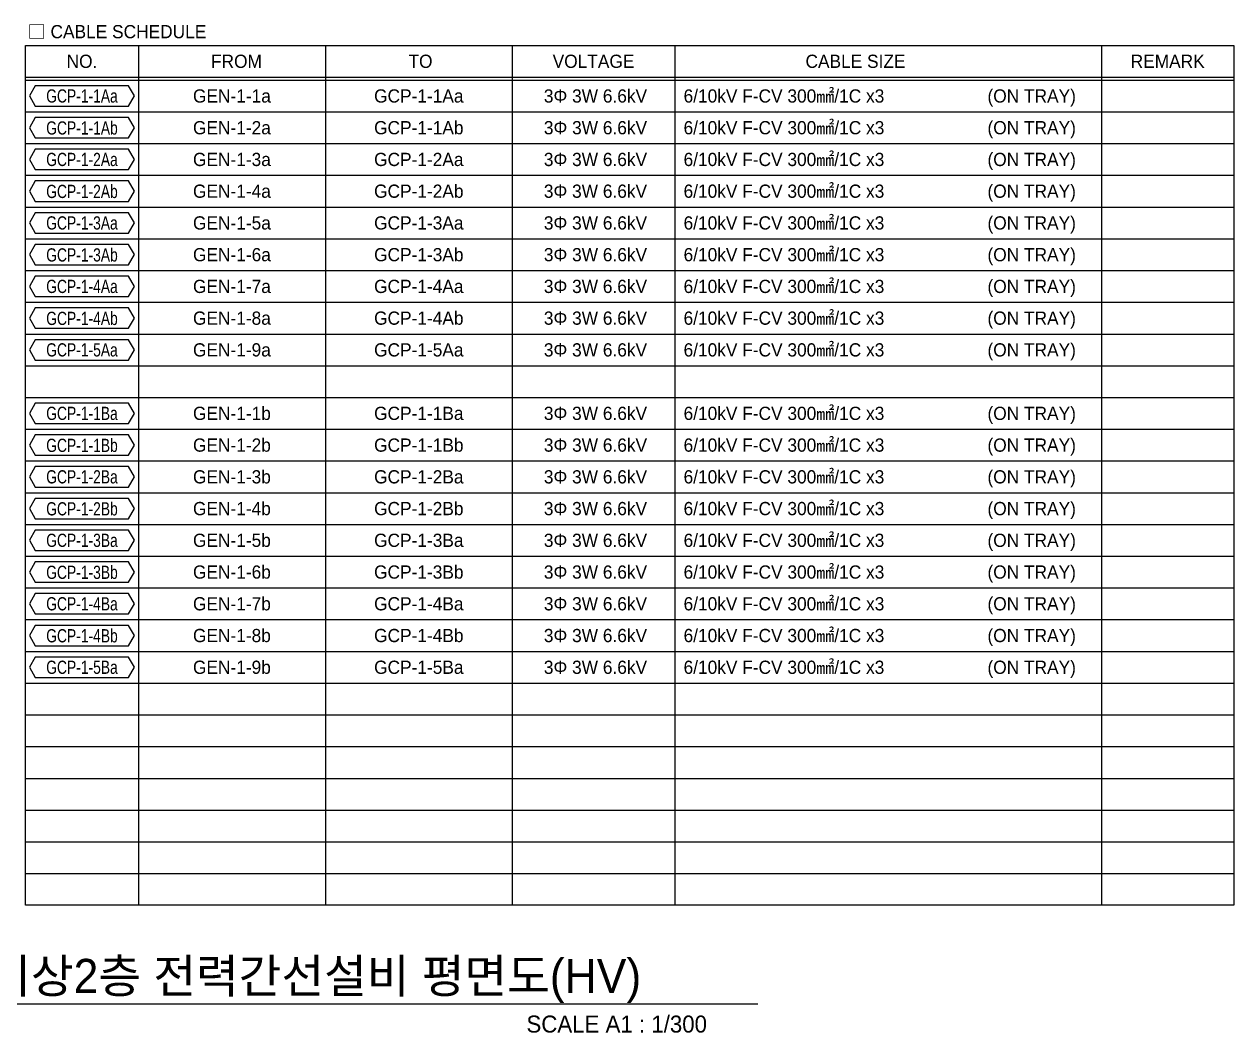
# Model space of a CAD drawing. Header units: millimetres. Extents: x 14100 to 374841, y -351975 to 881100.
# Drawn here: x 96798 to 160821, y -168613 to -115224 of the extents above; entities that cross this region are included whole.
import ezdxf
from ezdxf.enums import TextEntityAlignment as Align

# ---------------------------------------------------------------- set-up
doc = ezdxf.new("R2010")
doc.units = ezdxf.units.MM
doc.header["$LTSCALE"] = 150
for name, color, linetype in [('-----26 Electrical Cable Tray_HV_발전기 B', 103, 'Continuous'), ('-----29 Cable Schedule', 1, 'Continuous'), ('-----29 Indicator', 1, 'Continuous'), ('-----29 주기', 1, 'Continuous'), ('-----30 Text', 2, 'Continuous'), ('-----41 Drawing Title', 2, 'Continuous')]:
    doc.layers.add(name, color=color, linetype=linetype)
doc.styles.add('ELEC', font='')
doc.styles.get('ELEC').set_extended_font_data('Dotum')

msp = doc.modelspace()

# ---------------------------------------------------------------- linework, layer by layer
at = {"layer": '-----41 Drawing Title', "color": 7}
msp.add_line((135621.8580177246, -167100.0000000001), (92978.14198226822, -167100.0000000001), dxfattribs=at)

# ---------------------------------------------------------------- texts
at = {"layer": '-----29 Indicator', "color": 2, "linetype": 'Continuous', "style": 'ELEC'}
msp.add_text('□ CABLE SCHEDULE', height=700, dxfattribs=at).set_placement((96982.41065886093, -115619.1007043716, 1.210538585697187e-09), align=Align.MIDDLE_LEFT)
at = {"layer": '-----41 Drawing Title', "color": 2, "style": 'ELEC'}
msp.add_text('지상2층 전력간선설비 평면도(HV)', height=1800, dxfattribs=at).set_placement((94895.29520948199, -166500.0000000001))
at = {"layer": '-----41 Drawing Title', "style": 'ELEC'}
msp.add_text('SCALE A1 : 1/300', height=900, dxfattribs=at).set_placement((132937.2251124276, -168600.0000000001), align=Align.RIGHT)

# ---------------------------------------------------------------- wipeouts: each hides what was drawn before it
at = {"color": 3}
msp.add_wipeout([(96866.88314560585, -116347.84666842793), (160820.62862378635, -116347.84667132635), (160820.62862158794, -161863.40223267194), (96866.88314340747, -161863.40222977355)], dxfattribs=at).translate(0, 0, 1.208179036223059e-09).dxf.layer = '-----26 Electrical Cable Tray_HV_발전기 B'

# ---------------------------------------------------------------- next in the draw order: linework, layer by layer
at = {"layer": '-----29 Cable Schedule'}
for p, q in [((102846.7104260574, -116347.8466713002, 1.210538585697187e-09), (102846.7104272674, -118183.4022229854, 1.210538585697187e-09)), ((112738.1881604563, -116347.8466713002, 1.210538585697187e-09), (112738.1881616676, -118183.4022177138, 1.210538585697187e-09)), ((122629.6658949385, -116347.8466763207, 1.210538585697187e-09), (122629.6658961481, -118183.4022078882, 1.210538585697187e-09)), ((131241.070040227, -116347.8466763207, 1.210538585697187e-09), (131241.070041437, -118183.4022078882, 1.210538585697187e-09)), ((153820.6286237616, -116347.8466762125, 1.215257684645443e-09), (153820.6286249715, -118183.4021962733, 1.215257684645443e-09))]:
    msp.add_line(p, q, dxfattribs=at)
at = {"layer": '-----29 Cable Schedule', "color": 3}
for p, q in [((96866.8831455959, -118027.846668428, 1.210538585697187e-09), (160820.6286285393, -118027.8466760114, 1.215257684645443e-09)), ((96866.8831455959, -118183.402225226, 1.210538585697187e-09), (160820.6286240332, -118183.4022328091, 1.215257684645443e-09))]:
    msp.add_line(p, q, dxfattribs=at)
at = {"layer": '-----29 Cable Schedule', "color": 1}
for p, q in [((102846.7104260574, -118183.4022280985, 1.210538585697187e-09), (102846.7104312773, -161863.4022205385, 1.589373962992035e-09)), ((112738.1881604563, -118183.4022280985, 1.210538585697187e-09), (112738.1881656761, -161863.4022213384, 1.589373962992035e-09)), ((122629.6658949385, -118183.4022280985, 1.210538585697187e-09), (122629.6659001588, -161863.4022221381, 1.589373962992035e-09)), ((131241.070040227, -118183.4022331185, 1.210538585697187e-09), (131241.0700454473, -161863.4022228342, 1.589373962992035e-09)), ((153820.6286249715, -118183.4021962733, 1.215257684645443e-09), (153820.6286301918, -161863.4022243217, 1.594093061940291e-09)), ((96866.8831453229, -119863.4022280985, 1.205819486748931e-09), (160820.6286237607, -119863.4022328091, 1.210538585697187e-09)), ((96866.8831453229, -121543.4022280985, 1.205819486748931e-09), (160820.6286237607, -121543.4022328091, 1.210538585697187e-09)), ((96866.8831453229, -123223.4022280985, 1.205819486748931e-09), (160820.6286237607, -123223.4022328091, 1.210538585697187e-09)), ((96866.8831453229, -124903.4022280985, 1.205819486748931e-09), (160820.6286237607, -124903.4022328091, 1.210538585697187e-09)), ((96866.8831453229, -126583.4022280985, 1.205819486748931e-09), (160820.6286237607, -126583.4022328091, 1.210538585697187e-09)), ((96866.8831453229, -128263.4022280985, 1.205819486748931e-09), (160820.6286237607, -128263.4022328091, 1.210538585697187e-09)), ((96866.8831453229, -129943.4022280985, 1.205819486748931e-09), (160820.6286237607, -129943.4022328091, 1.210538585697187e-09)), ((96866.8831453229, -131623.4022280985, 1.205819486748931e-09), (160820.6286237607, -131623.4022328091, 1.210538585697187e-09)), ((96866.8831453229, -133303.4022280985, 1.205819486748931e-09), (160820.6286237607, -133303.4022328091, 1.210538585697187e-09)), ((96866.88314518688, -134983.4022280985, 1.205819486748931e-09), (160820.6286236251, -134983.4022328091, 1.210538585697187e-09)), ((96866.88314505131, -136663.4022280981, 1.205819486748931e-09), (160820.6286234891, -136663.4022328091, 1.210538585697187e-09)), ((96866.8831453229, -138343.4022280985, 1.205819486748931e-09), (160820.6286237607, -138343.4022328091, 1.210538585697187e-09)), ((96866.8831453229, -140023.4022280985, 1.205819486748931e-09), (160820.6286237607, -140023.4022328091, 1.210538585697187e-09)), ((96866.8831453229, -141703.4022280985, 1.205819486748931e-09), (160820.6286237607, -141703.4022328091, 1.210538585697187e-09)), ((96866.88314518688, -143383.4022280985, 1.205819486748931e-09), (160820.6286236251, -143383.4022328091, 1.210538585697187e-09)), ((96866.88314518688, -145063.4022280985, 1.205819486748931e-09), (160820.6286236251, -145063.4022328091, 1.210538585697187e-09)), ((96866.88314518688, -146743.4022280985, 1.205819486748931e-09), (160820.6286236251, -146743.4022328091, 1.210538585697187e-09)), ((96866.88314518688, -148423.4022280985, 1.205819486748931e-09), (160820.6286236251, -148423.4022328091, 1.210538585697187e-09)), ((96866.88314518688, -150103.4022280985, 1.205819486748931e-09), (160820.6286236251, -150103.4022328091, 1.210538585697187e-09)), ((96866.88314518688, -151783.4022280985, 1.205819486748931e-09), (160820.6286236251, -151783.4022328091, 1.210538585697187e-09)), ((96866.88314854278, -153463.4022280985, 1.203459937274803e-09), (160820.628626981, -153463.4022328091, 1.208179036223059e-09)), ((96866.88314854278, -155143.4022280985, 1.203459937274803e-09), (160820.628626981, -155143.4022328091, 1.208179036223059e-09)), ((96866.88314854278, -156823.4022280985, 1.203459937274803e-09), (160820.628626981, -156823.4022328091, 1.208179036223059e-09)), ((96866.88314854278, -158503.4022280985, 1.203459937274803e-09), (160820.628626981, -158503.4022328091, 1.208179036223059e-09)), ((96866.88314854278, -160183.4022280985, 1.203459937274803e-09), (160820.628626981, -160183.4022328091, 1.208179036223059e-09))]:
    msp.add_line(p, q, dxfattribs=at)
at = {"layer": '-----29 Cable Schedule', "color": 3, "elevation": 1.208179036223059e-09}
msp.add_lwpolyline([(96866.88314560585, -116347.8466684279), (160820.6286237863, -116347.8466713264), (160820.6286215879, -161863.4022326719), (96866.88314340747, -161863.4022297735)], close=True, dxfattribs=at)
at = {"layer": '-----29 주기', "elevation": 1.208179036223059e-09}
for points in [[(97387.37330249074, -118484.4023030482), (97076.18150742847, -119023.4023030514), (97387.37330249551, -119562.402303058), (102326.2202768279, -119562.402303058), (102637.4120719117, -119023.4023030514), (102326.2202768233, -118484.4023030482)], [(97387.37330249074, -120164.4023030482), (97076.18150742847, -120703.4023030514), (97387.37330249551, -121242.402303058), (102326.2202768279, -121242.402303058), (102637.4120719117, -120703.4023030514), (102326.2202768233, -120164.4023030482)], [(97387.37330249074, -121844.4023030482), (97076.18150742847, -122383.4023030514), (97387.37330249551, -122922.402303058), (102326.2202768279, -122922.402303058), (102637.4120719117, -122383.4023030514), (102326.2202768233, -121844.4023030482)], [(97387.37330249074, -123524.4023030482), (97076.18150742847, -124063.4023030514), (97387.37330249551, -124602.402303058), (102326.2202768279, -124602.402303058), (102637.4120719117, -124063.4023030514), (102326.2202768233, -123524.4023030482)], [(97387.37330224324, -125204.4023030482), (97076.18150718097, -125743.4023030514), (97387.37330224778, -126282.402303058), (102326.2202765806, -126282.402303058), (102637.4120716642, -125743.4023030514), (102326.2202765758, -125204.4023030482)], [(97387.37330224324, -126884.4023030482), (97076.18150718097, -127423.4023030514), (97387.37330224778, -127962.402303058), (102326.2202765806, -127962.402303058), (102637.4120716642, -127423.4023030514), (102326.2202765758, -126884.4023030482)], [(97387.37330225954, -128564.4023030482), (97076.18150719727, -129103.4023030514), (97387.37330226431, -129642.402303058), (102326.2202765967, -129642.402303058), (102637.4120716805, -129103.4023030514), (102326.2202765921, -128564.4023030482)], [(97387.37330225954, -130244.4023030482), (97076.18150719727, -130783.4023030514), (97387.37330226431, -131322.402303058), (102326.2202765967, -131322.402303058), (102637.4120716805, -130783.4023030514), (102326.2202765921, -130244.4023030482)], [(97387.37330201181, -131924.4023030482), (97076.18150694954, -132463.4023030514), (97387.37330201676, -133002.402303058), (102326.2202763494, -133002.402303058), (102637.412071433, -132463.4023030514), (102326.2202763446, -131924.4023030482)], [(97387.37330125319, -135284.4023030482), (97076.18150619091, -135823.4023030514), (97387.37330125796, -136362.402303058), (102326.2202755905, -136362.402303058), (102637.4120706741, -135823.4023030514), (102326.2202755858, -135284.4023030482)], [(97387.37330125319, -136964.4023030482), (97076.18150619091, -137503.4023030514), (97387.37330125796, -138042.402303058), (102326.2202755905, -138042.402303058), (102637.4120706741, -137503.4023030514), (102326.2202755858, -136964.4023030482)], [(97387.37330125319, -138644.4023030482), (97076.18150619091, -139183.4023030514), (97387.37330125796, -139722.402303058), (102326.2202755905, -139722.402303058), (102637.4120706741, -139183.4023030514), (102326.2202755858, -138644.4023030482)], [(97387.37330125319, -140324.4023030482), (97076.18150619091, -140863.4023030514), (97387.37330125796, -141402.402303058), (102326.2202755905, -141402.402303058), (102637.4120706741, -140863.4023030514), (102326.2202755858, -140324.4023030482)], [(97387.37330100586, -142004.4023030482), (97076.18150594359, -142543.4023030514), (97387.3733010104, -143082.402303058), (102326.220275343, -143082.402303058), (102637.4120704268, -142543.4023030514), (102326.2202753384, -142004.4023030482)], [(97387.37330100586, -143684.4023030482), (97076.18150594359, -144223.4023030514), (97387.3733010104, -144762.402303058), (102326.220275343, -144762.402303058), (102637.4120704268, -144223.4023030514), (102326.2202753384, -143684.4023030482)], [(97387.37330102193, -145364.4023030482), (97076.18150595966, -145903.4023030514), (97387.37330102694, -146442.402303058), (102326.2202753593, -146442.402303058), (102637.4120704431, -145903.4023030514), (102326.2202753547, -145364.4023030482)], [(97387.37330102193, -147044.4023030482), (97076.18150595966, -147583.4023030514), (97387.37330102694, -148122.402303058), (102326.2202753593, -148122.402303058), (102637.4120704431, -147583.4023030514), (102326.2202753547, -147044.4023030482)], [(97387.37330077443, -148724.4023030482), (97076.18150571216, -149263.4023030514), (97387.3733007792, -149802.402303058), (102326.220275112, -149802.402303058), (102637.4120701956, -149263.4023030514), (102326.2202751072, -148724.4023030482)]]:
    msp.add_lwpolyline(points, close=True, dxfattribs=at)

# ---------------------------------------------------------------- next in the draw order: texts
at = {"layer": '-----30 Text', "style": 'ELEC'}
msp.add_text('NO.', height=700.0000050563292, dxfattribs=at).set_placement((99856.79678610351, -117187.8466690324, 1.210538585697187e-09), align=Align.MIDDLE)
for s, height, p in [('FROM', 700.0000050563292, (108032.9853076587, -117187.8466717664, 1.210538585697187e-09)), ('TO', 700.0000050563292, (117772.5921185742, -117187.8466717664, 1.210538585697187e-09)), ('VOLTAGE', 700.0000050563292, (126932.3963802944, -117187.8466717664, 1.210538585697187e-09)), ('CABLE SIZE', 700.0000050563292, (140797.9412797451, -117187.8466717664, 1.210538585697187e-09)), ('REMARK', 700.0000050563292, (157320.6286243153, -117187.846671633, 1.215257684645443e-09)), ('GEN-1-1a', 700, (107792.4493013588, -119023.4022419151, 1.01941508231606e-09)), ('GCP-1-1Aa', 700, (117683.9270323761, -119023.4022435954, 1.210538585697193e-09)), ('3Φ 3W 6.6kV', 700, (127034.4052601328, -119023.4022443951, 1.210538585697193e-09)), ('GEN-1-2a', 700, (107792.4493013588, -120703.4022419151, 1.01941508231606e-09)), ('GCP-1-1Ab', 700, (117683.9270323761, -120703.4022435954, 1.210538585697193e-09)), ('3Φ 3W 6.6kV', 700, (127034.4052601328, -120703.4022443951, 1.210538585697193e-09)), ('GEN-1-3a', 700, (107792.4493013588, -122383.4022419151, 1.01941508231606e-09)), ('GCP-1-2Aa', 700, (117683.9270323761, -122383.4022435954, 1.210538585697193e-09)), ('3Φ 3W 6.6kV', 700, (127034.4052601328, -122383.4022443951, 1.210538585697193e-09)), ('GEN-1-4a', 700, (107792.4493013588, -124063.4022419151, 1.01941508231606e-09)), ('GCP-1-2Ab', 700, (117683.9270323761, -124063.4022435954, 1.210538585697193e-09)), ('3Φ 3W 6.6kV', 700, (127034.4052601328, -124063.4022443951, 1.210538585697193e-09)), ('GEN-1-5a', 700, (107792.4493011112, -125743.4022419151, 1.01941508231606e-09)), ('GCP-1-3Aa', 700, (117683.9270321286, -125743.4022435954, 1.210538585697193e-09)), ('3Φ 3W 6.6kV', 700, (127034.4052598855, -125743.4022443951, 1.210538585697193e-09)), ('GEN-1-6a', 700, (107792.4493011112, -127423.4022419151, 1.01941508231606e-09)), ('GCP-1-3Ab', 700, (117683.9270321286, -127423.4022435954, 1.210538585697193e-09)), ('3Φ 3W 6.6kV', 700, (127034.4052598855, -127423.4022443951, 1.210538585697193e-09)), ('GEN-1-7a', 700, (107792.4493011275, -129103.4022419151, 1.01941508231606e-09)), ('GCP-1-4Aa', 700, (117683.9270321449, -129103.4022435954, 1.210538585697193e-09)), ('3Φ 3W 6.6kV', 700, (127034.4052599016, -129103.4022443951, 1.210538585697193e-09)), ('GEN-1-8a', 700, (107792.4493011275, -130783.4022419151, 1.01941508231606e-09)), ('GCP-1-4Ab', 700, (117683.9270321449, -130783.4022435954, 1.210538585697193e-09)), ('3Φ 3W 6.6kV', 700, (127034.4052599016, -130783.4022443951, 1.210538585697193e-09)), ('GEN-1-9a', 700, (107792.44930088, -132463.4022419151, 1.01941508231606e-09)), ('GCP-1-5Aa', 700, (117683.9270318973, -132463.4022435954, 1.210538585697193e-09)), ('3Φ 3W 6.6kV', 700, (127034.4052596539, -132463.4022443951, 1.210538585697193e-09)), ('GEN-1-1b', 700, (107792.4493001212, -135823.4022419151, 1.01941508231606e-09)), ('GCP-1-1Ba', 700, (117683.9270311385, -135823.4022435954, 1.210538585697193e-09)), ('3Φ 3W 6.6kV', 700, (127034.4052588954, -135823.4022443951, 1.210538585697193e-09)), ('GEN-1-2b', 700, (107792.4493001212, -137503.4022419151, 1.01941508231606e-09)), ('GCP-1-1Bb', 700, (117683.9270311385, -137503.4022435954, 1.210538585697193e-09)), ('3Φ 3W 6.6kV', 700, (127034.4052588954, -137503.4022443951, 1.210538585697193e-09)), ('GEN-1-3b', 700, (107792.4493001212, -139183.4022419151, 1.01941508231606e-09)), ('GCP-1-2Ba', 700, (117683.9270311385, -139183.4022435954, 1.210538585697193e-09)), ('3Φ 3W 6.6kV', 700, (127034.4052588954, -139183.4022443951, 1.210538585697193e-09)), ('GEN-1-4b', 700, (107792.4493001212, -140863.4022419151, 1.01941508231606e-09)), ('GCP-1-2Bb', 700, (117683.9270311385, -140863.4022435954, 1.210538585697193e-09)), ('3Φ 3W 6.6kV', 700, (127034.4052588954, -140863.4022443951, 1.210538585697193e-09)), ('GEN-1-5b', 700, (107792.4492998739, -142543.4022419151, 1.01941508231606e-09)), ('GCP-1-3Ba', 700, (117683.9270308912, -142543.4022435954, 1.210538585697193e-09)), ('3Φ 3W 6.6kV', 700, (127034.4052586482, -142543.4022443951, 1.210538585697193e-09)), ('GEN-1-6b', 700, (107792.4492998739, -144223.4022419151, 1.01941508231606e-09)), ('GCP-1-3Bb', 700, (117683.9270308912, -144223.4022435954, 1.210538585697193e-09)), ('3Φ 3W 6.6kV', 700, (127034.4052586482, -144223.4022443951, 1.210538585697193e-09)), ('GEN-1-7b', 700, (107792.4492998902, -145903.4022419151, 1.01941508231606e-09)), ('GCP-1-4Ba', 700, (117683.9270309075, -145903.4022435954, 1.210538585697193e-09)), ('3Φ 3W 6.6kV', 700, (127034.4052586642, -145903.4022443951, 1.210538585697193e-09)), ('GEN-1-8b', 700, (107792.4492998902, -147583.4022419151, 1.01941508231606e-09)), ('GCP-1-4Bb', 700, (117683.9270309075, -147583.4022435954, 1.210538585697193e-09)), ('3Φ 3W 6.6kV', 700, (127034.4052586642, -147583.4022443951, 1.210538585697193e-09)), ('GEN-1-9b', 700, (107792.4492996426, -149263.4022419151, 1.01941508231606e-09)), ('GCP-1-5Ba', 700, (117683.92703066, -149263.4022435954, 1.210538585697193e-09)), ('3Φ 3W 6.6kV', 700, (127034.4052584165, -149263.4022443951, 1.210538585697193e-09))]:
    msp.add_text(s, height=height, dxfattribs=at).set_placement(p, align=Align.MIDDLE_CENTER)
at = {"layer": '-----30 Text', "linetype": 'Continuous', "style": 'ELEC', "width": 0.8}
for s, p in [('GCP-1-1Aa', (99856.79678965954, -119023.4023030529, 1.01941508231606e-09)), ('GCP-1-1Ab', (99856.79678965954, -120703.4023030529, 1.01941508231606e-09)), ('GCP-1-2Aa', (99856.79678965954, -122383.4023030529, 1.01941508231606e-09)), ('GCP-1-2Ab', (99856.79678965954, -124063.4023030529, 1.01941508231606e-09)), ('GCP-1-3Aa', (99856.7967894118, -125743.4023030529, 1.01941508231606e-09)), ('GCP-1-3Ab', (99856.7967894118, -127423.4023030529, 1.01941508231606e-09)), ('GCP-1-4Aa', (99856.7967894281, -129103.4023030529, 1.01941508231606e-09)), ('GCP-1-4Ab', (99856.7967894281, -130783.4023030529, 1.01941508231606e-09)), ('GCP-1-5Aa', (99856.7967891806, -132463.4023030529, 1.01941508231606e-09)), ('GCP-1-1Ba', (99856.79678842198, -135823.4023030529, 1.01941508231606e-09)), ('GCP-1-1Bb', (99856.79678842198, -137503.4023030529, 1.01941508231606e-09)), ('GCP-1-2Ba', (99856.79678842198, -139183.4023030529, 1.01941508231606e-09)), ('GCP-1-2Bb', (99856.79678842198, -140863.4023030529, 1.01941508231606e-09)), ('GCP-1-3Ba', (99856.79678817443, -142543.4023030529, 1.01941508231606e-09)), ('GCP-1-3Bb', (99856.79678817443, -144223.4023030529, 1.01941508231606e-09)), ('GCP-1-4Ba', (99856.79678819055, -145903.4023030529, 1.01941508231606e-09)), ('GCP-1-4Bb', (99856.79678819055, -147583.4023030529, 1.01941508231606e-09)), ('GCP-1-5Ba', (99856.79678794323, -149263.4023030529, 1.01941508231606e-09))]:
    msp.add_text(s, height=700, dxfattribs=at).set_placement(p, align=Align.MIDDLE)
at = {"layer": '-----30 Text', "style": 'ELEC'}
for p in [(131697.8350744764, -119023.4022510246, 1.210538585697193e-09), (131697.8350744764, -120703.4022510246, 1.210538585697193e-09), (131697.8350744764, -122383.4022510246, 1.210538585697193e-09), (131697.8350744764, -124063.4022510246, 1.210538585697193e-09), (131697.8350742292, -125743.4022510246, 1.210538585697193e-09), (131697.8350742292, -127423.4022510246, 1.210538585697193e-09), (131697.8350742456, -129103.4022510246, 1.210538585697193e-09), (131697.8350742456, -130783.4022510246, 1.210538585697193e-09), (131697.8350739979, -132463.4022510246, 1.210538585697193e-09), (131697.8350732391, -135823.4022510246, 1.210538585697193e-09), (131697.8350732391, -137503.4022510246, 1.210538585697193e-09), (131697.8350732391, -139183.4022510246, 1.210538585697193e-09), (131697.8350732391, -140863.4022510246, 1.210538585697193e-09), (131697.8350729918, -142543.4022510246, 1.210538585697193e-09), (131697.8350729918, -144223.4022510246, 1.210538585697193e-09), (131697.8350730079, -145903.4022510246, 1.210538585697193e-09), (131697.8350730079, -147583.4022510246, 1.210538585697193e-09), (131697.8350727606, -149263.4022510246, 1.210538585697193e-09)]:
    msp.add_text('6/10kV F-CV 300㎟/1C x3', height=700, dxfattribs=at).set_placement(p, align=Align.MIDDLE_LEFT)
for p in [(152463.3303834487, -119023.4022477866, 1.146830751303944e-09), (152463.3303834487, -120703.4022477866, 1.146830751303944e-09), (152463.3303834487, -122383.4022477866, 1.146830751303944e-09), (152463.3303834487, -124063.4022477866, 1.146830751303944e-09), (152463.3303832014, -125743.4022477866, 1.146830751303944e-09), (152463.3303832014, -127423.4022477866, 1.146830751303944e-09), (152463.3303832175, -129103.4022477866, 1.146830751303944e-09), (152463.3303832175, -130783.4022477866, 1.146830751303944e-09), (152463.3303829702, -132463.4022477866, 1.146830751303944e-09), (152463.3303822114, -135823.4022477866, 1.146830751303944e-09), (152463.3303822114, -137503.4022477866, 1.146830751303944e-09), (152463.3303822114, -139183.4022477866, 1.146830751303944e-09), (152463.3303822114, -140863.4022477866, 1.146830751303944e-09), (152463.330381964, -142543.4022477866, 1.146830751303944e-09), (152463.330381964, -144223.4022477866, 1.146830751303944e-09), (152463.3303819802, -145903.4022477866, 1.146830751303944e-09), (152463.3303819802, -147583.4022477866, 1.146830751303944e-09), (152463.3303817328, -149263.4022477866, 1.146830751303944e-09)]:
    msp.add_text('(ON TRAY)', height=700, dxfattribs=at).set_placement(p, align=Align.MIDDLE_RIGHT)

doc.saveas('drawing.dxf')
